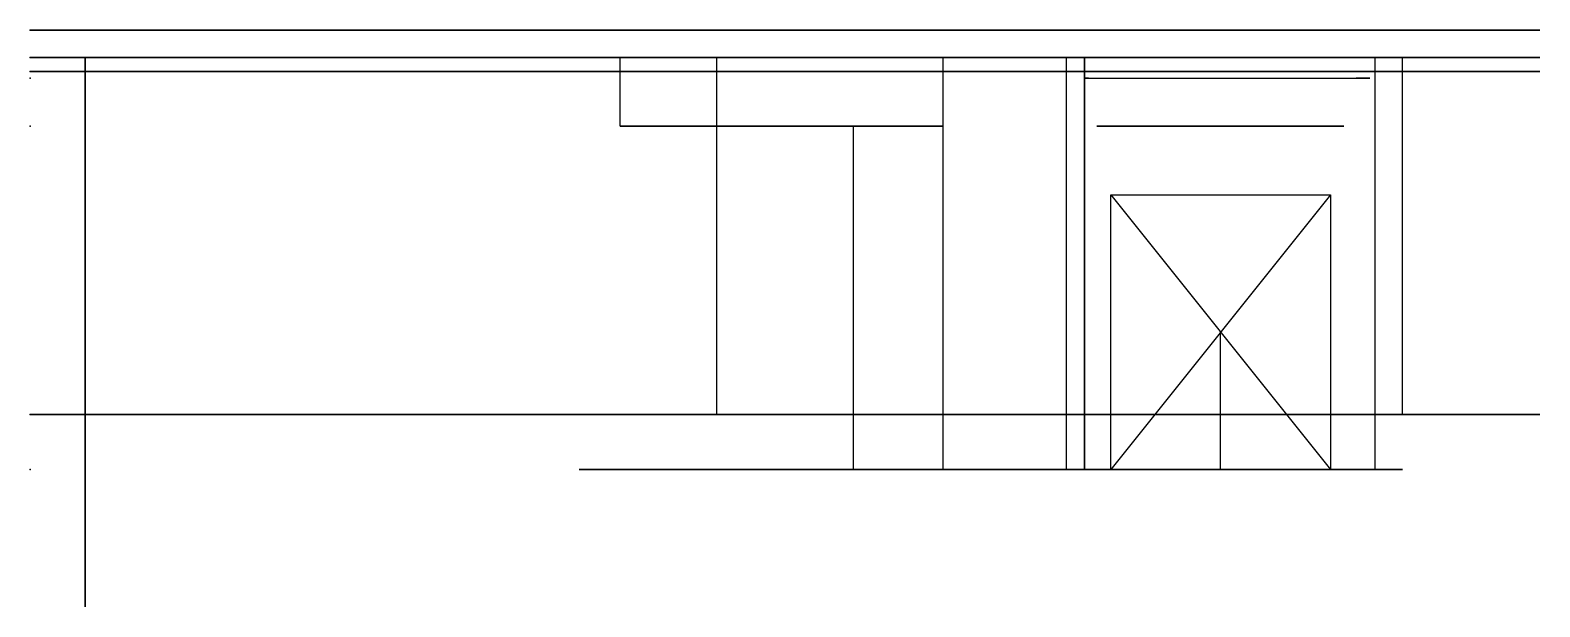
# Model space of a CAD drawing. Header units: millimetres. Extents: x 0 to 110, y -14 to 28.
import ezdxf

# ---------------------------------------------------------------- set-up
doc = ezdxf.new("R2010")
doc.units = ezdxf.units.MM
doc.header["$MEASUREMENT"] = 0
for name, color, linetype in [('Smart Chair V5 v11_Sketch1', 7, 'Continuous'), ('Smart Chair V5 v11_Sketch10', 7, 'Continuous'), ('Smart Chair V5 v11_Sketch11', 7, 'Continuous'), ('Smart Chair V5 v11_Sketch12', 7, 'Continuous'), ('Smart Chair V5 v11_Sketch14', 7, 'Continuous'), ('Smart Chair V5 v11_Sketch15', 7, 'Continuous'), ('Smart Chair V5 v11_Sketch16', 7, 'Continuous'), ('Smart Chair V5 v11_Sketch17', 7, 'Continuous'), ('Smart Chair V5 v11_Sketch18', 7, 'Continuous'), ('Smart Chair V5 v11_Sketch19', 7, 'Continuous'), ('Smart Chair V5 v11_Sketch2', 7, 'Continuous'), ('Smart Chair V5 v11_Sketch20', 7, 'Continuous'), ('Smart Chair V5 v11_Sketch21', 7, 'Continuous'), ('Smart Chair V5 v11_Sketch22', 7, 'Continuous'), ('Smart Chair V5 v11_Sketch3', 7, 'Continuous'), ('Smart Chair V5 v11_Sketch4', 7, 'Continuous'), ('Smart Chair V5 v11_Sketch5', 7, 'Continuous'), ('Smart Chair V5 v11_Sketch6', 7, 'Continuous'), ('Smart Chair V5 v11_Sketch7', 7, 'Continuous'), ('Smart Chair V5 v11_Sketch8', 7, 'Continuous'), ('Smart Chair V5 v11_Sketch9', 7, 'Continuous')]:
    doc.layers.add(name, color=color, linetype=linetype)

msp = doc.modelspace()

# ---------------------------------------------------------------- linework, layer by layer
at = {"layer": 'Smart Chair V5 v11_Sketch1'}
for p, q in [((0, 0), (110, 0)), ((110, 0, 150), (0, 0, 150)), ((0, 0, 150), (0, 0)), ((110, 0), (110, 0, 150))]:
    msp.add_line(p, q, dxfattribs=at)
msp.add_point((0, 0), dxfattribs=at)
at = {"layer": 'Smart Chair V5 v11_Sketch10'}
for p, q in [((40, -4), (40, -4, 74)), ((40, -4, 74), (50, -4, 74)), ((100, -4), (40, -4)), ((42, -4, 2), (67, -4, 2)), ((67, -4, 39), (42, -4, 39)), ((42, -4, 39), (42, -4, 2)), ((50, -4, 74), (50, -4, 80)), ((50, -4, 80), (95, -4, 80)), ((67, -4, 2), (67, -4, 39)), ((75.48, -4, 1.92), (98, -4, 1.92)), ((75.48, -4, 23.92), (75.48, -4, 1.92)), ((98, -4, 23.92), (75.48, -4, 23.92)), ((95, -4, 84), (100, -4, 84)), ((95, -4, 80), (95, -4, 84)), ((98, -4, 1.92), (98, -4, 23.92)), ((100, -4, 84), (100, -4))]:
    msp.add_line(p, q, dxfattribs=at)
msp.add_point((0, -4), dxfattribs=at)
at = {"layer": 'Smart Chair V5 v11_Sketch11'}
for p, q in [((75.48, 26, 23.92), (98, 26, 23.92)), ((75.48, 26, 1.92), (75.48, 26, 23.92)), ((98, 26, 1.92), (75.48, 26, 1.92)), ((77.72, 26, 2.64), (95.72, 26, 2.64)), ((95.72, 26, 23.44), (77.72, 26, 23.44)), ((77.72, 26, 23.44), (77.72, 26, 2.64)), ((95.72, 26, 2.64), (95.72, 26, 23.44)), ((98, 26, 23.92), (98, 26, 1.92))]:
    msp.add_line(p, q, dxfattribs=at)
msp.add_point((0, 26), dxfattribs=at)
at = {"layer": 'Smart Chair V5 v11_Sketch12'}
for p, q in [((95.72, 21, 2.64), (77.72, 21, 2.64)), ((77.72, 21, 23.44), (77.72, 21, 13.54)), ((77.72, 21, 2.64), (77.72, 21, 23.44)), ((77.72, 21, 13.54), (95.72, 21, 13.54)), ((77.72, 21, 23.44), (95.72, 21, 23.44)), ((95.72, 21, 23.44), (77.72, 21, 23.44)), ((95.72, 21, 13.54), (95.72, 21, 23.44)), ((95.72, 21, 23.44), (95.72, 21, 2.64))]:
    msp.add_line(p, q, dxfattribs=at)
msp.add_point((0, 21), dxfattribs=at)
at = {"layer": 'Smart Chair V5 v11_Sketch14'}
for p, q in [((98, 26, 23.92), (75.48, 26, 23.92)), ((75.48, 26, 23.92), (86.74, 26, 23.92)), ((75.48, 26, 23.92), (75.48, -4, 23.92)), ((98, -4, 23.92), (98, 26, 23.92)), ((78.74, 16, 23.92), (94.74, -4, 23.92)), ((78.74, -4, 23.92), (78.74, 16, 23.92)), ((94.74, 16, 23.92), (78.74, -4, 23.92)), ((78.74, 16, 23.92), (94.74, 16, 23.92)), ((94.74, 16, 23.92), (94.74, -4, 23.92)), ((86.74, -4, 23.92), (86.74, 6, 23.92)), ((75.48, -4, 23.92), (98, -4, 23.92)), ((94.74, -4, 23.92), (78.74, -4, 23.92))]:
    msp.add_line(p, q, dxfattribs=at)
for p in [(86.74, 6, 23.92), (0, 0, 23.92)]:
    msp.add_point(p, dxfattribs=at)
at = {"layer": 'Smart Chair V5 v11_Sketch15'}
for p, q in [((42, 26, 2), (42, 26, 39)), ((42, 26, 39), (67, 26, 39)), ((67, 26, 2), (42, 26, 2)), ((43, 26, 3), (66.5, 26, 3)), ((66.5, 26, 38), (43, 26, 38)), ((43, 26, 38), (43, 26, 3)), ((66.5, 26, 3), (66.5, 26, 38)), ((67, 26, 39), (67, 26, 2))]:
    msp.add_line(p, q, dxfattribs=at)
msp.add_point((0, 26), dxfattribs=at)
at = {"layer": 'Smart Chair V5 v11_Sketch16'}
for p, q in [((66.5, 21, 3), (43, 21, 3)), ((43, 21, 38), (66.5, 21, 38)), ((43, 21, 3), (43, 21, 38)), ((60, 21, 3), (66.5, 21, 3)), ((66.5, 21, 38), (60, 21, 38)), ((60, 21, 38), (60, 21, 3)), ((66.5, 21, 38), (66.5, 21, 3)), ((66.5, 21, 3), (66.5, 21, 38))]:
    msp.add_line(p, q, dxfattribs=at)
msp.add_point((0, 21), dxfattribs=at)
at = {"layer": 'Smart Chair V5 v11_Sketch17'}
for p, q in [((43, 21, 38), (43, 26, 38)), ((43, 26, 38), (66.5, 26, 38)), ((66.5, 26, 38), (66.5, -4, 38)), ((60, 21, 38), (43, 21, 38)), ((60, 21, 38), (66.5, 21, 38)), ((60, -4, 38), (60, 21, 38)), ((66.5, -4, 38), (60, -4, 38))]:
    msp.add_line(p, q, dxfattribs=at)
msp.add_point((0, 0, 38), dxfattribs=at)
at = {"layer": 'Smart Chair V5 v11_Sketch18'}
for p, q in [((4, 26, 152), (4, -14, 152)), ((4, -14, 80), (4, 26, 80)), ((4, 26, 80), (4, 26, 152)), ((4, -4, 132), (4, -4, 152)), ((4, -14, 132), (4, -4, 132)), ((4, -4, 152), (4, -14, 152)), ((4, -14, 152), (4, -14, 80)), ((4, -14, 152), (4, -14, 132))]:
    msp.add_line(p, q, dxfattribs=at)
msp.add_point((4, 0), dxfattribs=at)
at = {"layer": 'Smart Chair V5 v11_Sketch19'}
for p, q in [((40, -4, 74), (50, -4, 74)), ((100, -4), (40, -4)), ((40, -4), (40, -4, 74)), ((42, -4, 39), (42, -4, 2)), ((60, -4, 39), (42, -4, 39)), ((42, -4, 2), (67, -4, 2)), ((50, -4, 74), (50, -4, 80)), ((50, -4, 80), (95, -4, 80)), ((60, -4, 2.5), (60, -4, 39)), ((66.5, -4, 2.5), (60, -4, 2.5)), ((61.5, -4, 39), (61.5, -4, 79.92)), ((61.5, -4, 79.92), (66.5, -4, 79.92)), ((66.5, -4, 39), (61.5, -4, 39)), ((66.5, -4, 79.92), (66.5, -4, 39)), ((66.5, -4, 39), (66.5, -4, 2.5)), ((67, -4, 39), (66.5, -4, 39)), ((67, -4, 2), (67, -4, 39)), ((78.74, -4, 23.92), (75.48, -4, 23.92)), ((75.48, -4, 1.92), (98, -4, 1.92)), ((75.48, -4, 23.92), (75.48, -4, 1.92)), ((76.72, -4, 13.54), (76.72, -4, 23.44)), ((96.72, -4, 13.54), (76.72, -4, 13.54)), ((76.72, -4, 23.44), (78.74, -4, 23.44)), ((78.74, -4, 23.44), (78.74, -4, 23.92)), ((94.74, -4, 23.44), (96.72, -4, 23.44)), ((94.74, -4, 23.92), (94.74, -4, 23.44)), ((98, -4, 23.92), (94.74, -4, 23.92)), ((95, -4, 80), (95, -4, 84)), ((95, -4, 84), (100, -4, 84)), ((96.72, -4, 23.44), (96.72, -4, 13.54)), ((98, -4, 1.92), (98, -4, 23.92)), ((100, -4, 84), (100, -4))]:
    msp.add_line(p, q, dxfattribs=at)
msp.add_point((0, -4), dxfattribs=at)
at = {"layer": 'Smart Chair V5 v11_Sketch2'}
for p, q in [((110, 25), (0, 25)), ((0, 25, 150), (110, 25, 150)), ((0, 25), (0, 25, 150)), ((5, 25, 75), (5, 25, 5)), ((95, 25, 75), (5, 25, 75)), ((5, 25, 5), (95, 25, 5)), ((95, 25, 5), (95, 25, 75)), ((110, 25, 150), (110, 25))]:
    msp.add_line(p, q, dxfattribs=at)
msp.add_point((0, 25), dxfattribs=at)
at = {"layer": 'Smart Chair V5 v11_Sketch20'}
for p, q in [((40, -4, 74), (50, -4, 74)), ((100, -4), (40, -4)), ((40, -4), (40, -4, 74)), ((60, -4, 39), (42, -4, 39)), ((42, -4, 2), (67, -4, 2)), ((42, -4, 39), (42, -4, 2)), ((50, -4, 80), (60, -4, 80)), ((50, -4, 74), (50, -4, 80)), ((60, -4, 80), (60, -4, 39)), ((67, -4, 39), (66.5, -4, 39)), ((66.5, -4, 80), (95, -4, 80)), ((66.5, -4, 39), (66.5, -4, 80)), ((67, -4, 2), (67, -4, 39)), ((75.48, -4, 23.92), (75.48, -4, 1.92)), ((75.48, -4, 1.92), (98, -4, 1.92)), ((78.74, -4, 23.92), (75.48, -4, 23.92)), ((96.72, -4, 13.54), (76.72, -4, 13.54)), ((76.72, -4, 23.44), (78.74, -4, 23.44)), ((76.72, -4, 13.54), (76.72, -4, 23.44)), ((78.74, -4, 23.44), (78.74, -4, 23.92)), ((81.63, -4, 23.98), (86.63, -4, 23.98)), ((86.63, -4, 80), (81.63, -4, 80)), ((81.63, -4, 80), (81.63, -4, 23.98)), ((86.63, -4, 23.98), (86.63, -4, 80)), ((98, -4, 23.92), (94.74, -4, 23.92)), ((94.74, -4, 23.44), (96.72, -4, 23.44)), ((94.74, -4, 23.92), (94.74, -4, 23.44)), ((95, -4, 84), (100, -4, 84)), ((95, -4, 80), (95, -4, 84)), ((96.72, -4, 23.44), (96.72, -4, 13.54)), ((98, -4, 1.92), (98, -4, 23.92)), ((100, -4, 84), (100, -4))]:
    msp.add_line(p, q, dxfattribs=at)
msp.add_point((0, -4), dxfattribs=at)
at = {"layer": 'Smart Chair V5 v11_Sketch21'}
for p, q in [((76.82, 21, 2.64), (76.82, 26, 2.64)), ((76.82, 26, 2.64), (76.82, 26, 23.44)), ((76.82, 26, 23.44), (76.82, -4, 23.44)), ((76.82, 26, 17.51), (76.82, 24.5, 17.51)), ((76.82, 24.5, 17.51), (76.82, 24.5, 5.51)), ((76.82, 24.5, 5.51), (76.82, 23.5, 5.51)), ((76.82, 23.5, 17.51), (76.82, 24.5, 17.51)), ((76.82, 23.5, 5.51), (76.82, 23.5, 17.51)), ((76.82, 21, 15.54), (76.82, 21, 2.64)), ((76.82, -4, 15.54), (76.82, 21, 15.54)), ((76.82, -4, 23.44), (76.82, -4, 15.54))]:
    msp.add_line(p, q, dxfattribs=at)
msp.add_point((76.82, 0), dxfattribs=at)
at = {"layer": 'Smart Chair V5 v11_Sketch22'}
for p, q in [((76.82, 24.5, 17.51), (77.12, 24.5, 17.51)), ((76.82, 24.5, 5.51), (76.82, 24.5, 17.51)), ((77.12, 24.5, 5.51), (76.82, 24.5, 5.51)), ((77.12, 24.5, 17.51), (97.62, 24.5, 17.51)), ((77.12, 24.5, 17.51), (77.12, 24.5, 5.51)), ((97.62, 24.5, 17.51), (96.62, 24.5, 17.51)), ((96.62, 24.5, 17.51), (96.62, 24.5, 5.51)), ((96.62, 24.5, 5.51), (97.62, 24.5, 5.51)), ((97.62, 24.5, 5.51), (97.62, 24.5, 17.51))]:
    msp.add_line(p, q, dxfattribs=at)
msp.add_point((0, 24.5), dxfattribs=at)
at = {"layer": 'Smart Chair V5 v11_Sketch3'}
for p, q in [((0, 28, 150), (110, 28, 150)), ((0, 28), (0, 28, 150)), ((110, 28), (0, 28)), ((5, 28, 5), (95, 28, 5)), ((5, 28, 75), (5, 28, 5)), ((95, 28, 75), (5, 28, 75)), ((95, 28, 5), (95, 28, 75)), ((110, 28, 150), (110, 28))]:
    msp.add_line(p, q, dxfattribs=at)
msp.add_point((0, 28), dxfattribs=at)
at = {"layer": 'Smart Chair V5 v11_Sketch4'}
for p, q in [((110, 26), (0, 26)), ((0, 26), (0, 26, 150)), ((0, 26, 150), (110, 26, 150)), ((5, 26, 130), (5, 26, 80)), ((5, 26, 80), (95, 26, 80)), ((5, 26, 75), (5, 26, 5)), ((5, 26, 5), (95, 26, 5)), ((95, 26, 130), (5, 26, 130)), ((95, 26, 75), (5, 26, 75)), ((95, 26, 80), (95, 26, 130)), ((95, 26, 5), (95, 26, 75)), ((110, 26, 150), (110, 26))]:
    msp.add_line(p, q, dxfattribs=at)
msp.add_point((0, 26), dxfattribs=at)
at = {"layer": 'Smart Chair V5 v11_Sketch5'}
msp.add_point((0, 0, 74), dxfattribs=at)
at = {"layer": 'Smart Chair V5 v11_Sketch6'}
for p, q in [((50, 26, 74), (50, 0, 74)), ((100, 26, 74), (50, 26, 74)), ((100, 0, 74), (100, 26, 74)), ((50, 0, 74), (100, 0, 74))]:
    msp.add_line(p, q, dxfattribs=at)
msp.add_point((0, 0, 74), dxfattribs=at)
at = {"layer": 'Smart Chair V5 v11_Sketch7'}
msp.add_point((0, 0), dxfattribs=at)
at = {"layer": 'Smart Chair V5 v11_Sketch8'}
msp.add_point((0, 0), dxfattribs=at)
at = {"layer": 'Smart Chair V5 v11_Sketch9'}
for p, q in [((40, -4, 74), (50, -4, 74)), ((100, -4), (40, -4)), ((40, -4), (40, -4, 74)), ((67, -4, 39), (42, -4, 39)), ((42, -4, 2), (67, -4, 2)), ((42, -4, 39), (42, -4, 2)), ((50, -4, 74), (50, -4, 80)), ((50, -4, 80), (95, -4, 80)), ((67, -4, 2), (67, -4, 39)), ((95, -4, 80), (95, -4, 84)), ((95, -4, 84), (100, -4, 84)), ((100, -4, 84), (100, -4))]:
    msp.add_line(p, q, dxfattribs=at)
msp.add_point((0, -4), dxfattribs=at)

doc.saveas('drawing.dxf')
